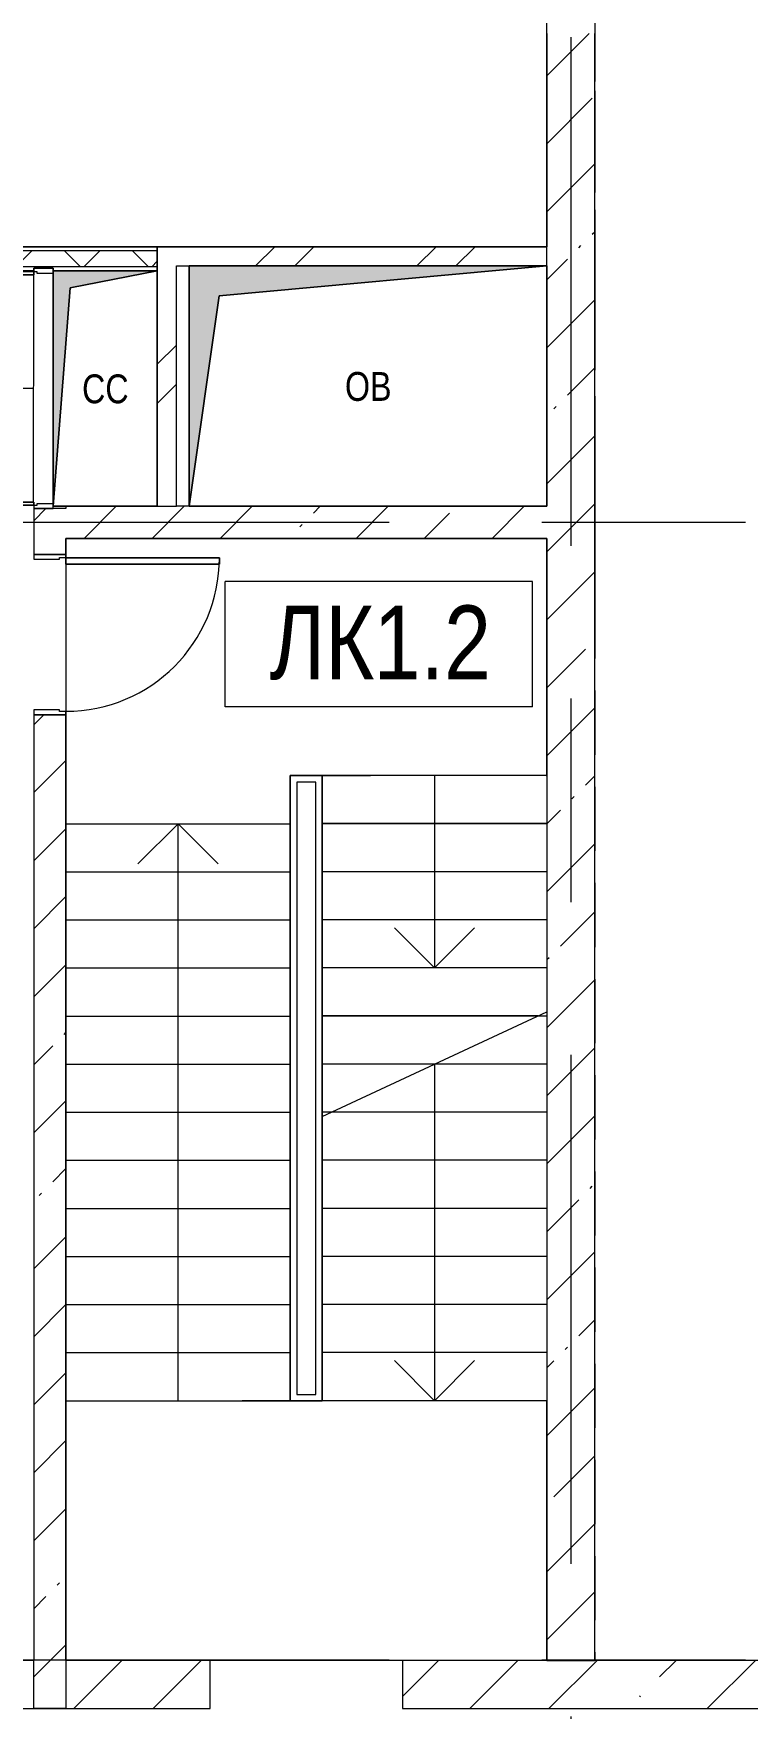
# Model space of a CAD drawing. Header units: millimetres. Extents: x 48966 to 155647, y -43515 to 30475.
# Drawn here: x 88580 to 93034, y -31683 to -21233 of the extents above; entities that cross this region are included whole.
import ezdxf

# ---------------------------------------------------------------- set-up
doc = ezdxf.new("R2010")
doc.units = ezdxf.units.MM
for name, pattern in [('Dashed2', [952.5, 635, -317.5]), ('IMPORT-01 Штриховая _2 мм_', [600, 400, -200]), ('Осевые', [6350, 1270, -952.5, 3175, -952.5])]:
    doc.linetypes.add(name, pattern=pattern)
for name, color, linetype, lineweight in [('_Разделитель помещений_', 7, 'IMPORT-01 Штриховая _2 мм_', 9), ('Двери', 7, 'Continuous', 9), ('Каркас_Импост', 7, 'Continuous', 9), ('Контуры', 7, 'Continuous', 9), ('Линии подступенков-1', 7, 'Continuous', 9), ('Линии свеса', 7, 'Continuous', 9), ('Марки вырезов', 7, 'Continuous', 9), ('Марки помещений', 7, 'Continuous', 9), ('Обобщенные модели', 7, 'Continuous', 9), ('Общие ребра', 7, 'Continuous', 9), ('Оси-2', 7, 'Осевые', 9), ('Панель', 7, 'Continuous', 9), ('Перекрытия', 7, 'Continuous', 9), ('Стены-1', 7, 'Continuous', 18), ('Стрелки вверх', 7, 'Continuous', 9), ('Типовые аннотации', 7, 'Continuous', 9), ('Черная _1 сплошная', 7, 'Continuous', 9), ('Штриховка разреза-2', 7, 'Continuous', 9), ('Элементы узлов', 7, 'Continuous', 9), ('Элементы узлов-1', 7, 'Continuous', 5)]:
    doc.layers.add(name, color=color, linetype=linetype, lineweight=lineweight)
doc.layers.add('Обобщенные модели-2', color=7, linetype='Continuous', lineweight=9, true_color=0xffbc79)
doc.layers.add('Перекрытия-1', color=253, linetype='Dashed2', lineweight=9, true_color=0x828282)
doc.styles.add('Arial', font='Arial.ttf', dxfattribs={"width": 0.8, "height": 180})
doc.styles.add('Arial Narrow_1', font='Arial Narrow.ttf', dxfattribs={"height": 460})
pattern_1 = [(45, (0, 0), (-424.264, 424.264), [600, -100, 20, -100]), (45, (0, 424), (-424.264, 424.264), [])]
pattern_2 = [(45, (0, 0), (-502.8943, 502.8943), []), (45, (0, 762), (-502.8943, 502.8943), [])]

# ---------------------------------------------------------------- blocks, each defined once
blk = doc.blocks.new('Дверь - Двупольная_без ручек - ДТ1 21-15-6125725-План 2-го этажа на отм_ 0_000')
at = {"layer": 'Двери'}
for p, q in [((-709, 789), (-729, 789)), ((-729, 789), (-729, 60)), ((-709, 60), (-709, 789)), ((709, 60), (709, 789)), ((709, 789), (729, 789)), ((729, 789), (729, 60)), ((-729, 60), (-709, 60)), ((729, 60), (709, 60))]:
    blk.add_line(p, q, dxfattribs=at)
for centre, start, end in [((-729, 60), 360, 90), ((729, 60), 90, 180)]:
    blk.add_arc(centre, 729, start, end, dxfattribs=at)
at = {"layer": 'Каркас_Импост'}
for p, q in [((-730, 60), (-750, 60)), ((-750, 60), (-750, -60)), ((-730, 40), (-730, 60)), ((-720, 40), (-730, 40)), ((-720, -60), (-720, 40)), ((730, 40), (720, 40)), ((720, 40), (720, -60)), ((750, 60), (730, 60)), ((730, 60), (730, 40)), ((750, -60), (750, 60)), ((-750, -60), (-720, -60)), ((720, -60), (750, -60))]:
    blk.add_line(p, q, dxfattribs=at)
at = {"layer": 'Панель'}
for p, q in [((-729, 789), (-709, 789)), ((-729, 60), (-729, 789)), ((-709, 789), (-709, 60)), ((709, 789), (709, 60)), ((729, 789), (709, 789)), ((729, 60), (729, 789)), ((-709, 60), (-729, 60)), ((709, 60), (729, 60))]:
    blk.add_line(p, q, dxfattribs=at)
blk = doc.blocks.new('Дверь - Однопольная - ДВ1_21х10-6240598-План 2-го этажа на отм_ 0_000')
at = {"layer": 'Двери'}
for p, q in [((-439, 1058), (-479, 1058)), ((-479, 1058), (-479, 100)), ((-439, 100), (-439, 1058)), ((-479, 100), (-439, 100))]:
    blk.add_line(p, q, dxfattribs=at)
blk.add_arc((-479, 100), 958, 360, 90, dxfattribs=at)
at = {"layer": 'Каркас_Импост'}
for p, q in [((-480, 100), (-500, 100)), ((-500, 100), (-500, -100)), ((-480, 60), (-480, 100)), ((-470, 60), (-480, 60)), ((-470, -100), (-470, 60)), ((480, 60), (470, 60)), ((470, 60), (470, -100)), ((500, 100), (480, 100)), ((480, 100), (480, 60)), ((500, -100), (500, 100)), ((-500, -100), (-470, -100)), ((470, -100), (500, -100))]:
    blk.add_line(p, q, dxfattribs=at)
at = {"layer": 'Панель'}
for p, q in [((-479, 1058), (-439, 1058)), ((-479, 100), (-479, 1058)), ((-439, 1058), (-439, 100)), ((-439, 100), (-479, 100))]:
    blk.add_line(p, q, dxfattribs=at)
blk = doc.blocks.new('170_ОтверстиеПрямоугольноеВертикальное - 170_ОтверстиеПрямоугольноеВертикальное-5689122-План 2-го этажа на отм_ 0_000')
at = {"layer": 'Обобщенные модели'}
for p, q in [((-1115, -750), (-1115, 750)), ((-1115, 750), (1115, 750)), ((1115, 750), (1115, -750)), ((1115, -750), (-1115, -750))]:
    blk.add_line(p, q, dxfattribs=at)
blk = doc.blocks.new('170_ОтверстиеПрямоугольноеВертикальное - 170_ОтверстиеПрямоугольноеВертикальное-5689124-План 2-го этажа на отм_ 0_000')
at = {"layer": 'Обобщенные модели'}
for p, q in [((-325, -735), (-325, 735)), ((-325, 735), (325, 735)), ((325, 735), (325, -735)), ((325, -735), (-325, -735))]:
    blk.add_line(p, q, dxfattribs=at)
blk = doc.blocks.new('Марка помещения_Р - Марка помещения-4575829-План 2-го этажа на отм_ 0_000')
at = {"layer": 'Марки помещений'}
for p, q in [((-4.79375, -1.95625), (-4.79375, 1.95625)), ((4.79375, 1.95625), (-4.79375, 1.95625)), ((4.79375, -1.95625), (4.79375, 1.95625)), ((4.79375, -1.95625), (-4.79375, -1.95625))]:
    blk.add_line(p, q, dxfattribs=at)

msp = doc.modelspace()

# ---------------------------------------------------------------- hatches: boundary and pattern name
at = {"layer": 'Штриховка разреза-2'}
h = msp.add_hatch(dxfattribs=at)
h.set_pattern_fill('FP_1', color=256, style=0, pattern_type=2)
h.set_pattern_definition(pattern_1)
h.paths.add_polyline_path([(91781.6, -31383.4), (92081.6, -31383.4), (92081.6, -21232.9), (91781.6, -21232.9), (91781.6, -31009.9)], flags=0)
h.paths.add_polyline_path([(91781.6, -19732.9), (92081.6, -19732.9), (92079.6, -18732.9), (91781.6, -18732.9), (91781.6, -19420.6)], flags=0)
h = msp.add_hatch(dxfattribs=at)
h.set_pattern_fill('FP_2', color=256, style=0, pattern_type=2)
h.set_pattern_definition(pattern_2)
h.paths.add_polyline_path([(89471.6, -22682.9), (91781.6, -22682.9), (91781.6, -22562.9), (89351.6, -22562.9), (89351.6, -22682.9)], flags=0)
h = msp.add_hatch(dxfattribs=at)
h.set_pattern_fill('FP_3', color=256, style=0, pattern_type=2)
h.set_pattern_definition([(45, (0, 0), (-212.132, 212.132), []), (135, (0, 0), (-212.132, -212.132), [])])
h.paths.add_polyline_path([(85751.6, -22687.9), (89351.6, -22687.9), (89351.6, -22587.9), (85751.6, -22587.9)], flags=0)
h = msp.add_hatch(dxfattribs=at)
h.set_pattern_fill('FP_2', color=256, style=0, pattern_type=2)
h.set_pattern_definition(pattern_2)
h.paths.add_polyline_path([(89351.6, -24182.9), (89471.6, -24182.9), (89471.6, -22682.9), (89351.6, -22682.9), (89351.6, -24056.3)], flags=0)
h = msp.add_hatch(dxfattribs=at)
h.set_pattern_fill('FP_1', color=256, style=0, pattern_type=2)
h.set_pattern_definition(pattern_1)
h.paths.add_polyline_path([(88781.6, -31682.9), (88781.6, -25482.9), (88581.6, -25482.9), (88581.6, -31682.9)], flags=0)
h.paths.add_polyline_path([(88781.6, -24482.9), (88781.6, -24197.3), (88581.6, -24197.3), (88581.6, -24482.9)], flags=0)
h = msp.add_hatch(dxfattribs=at)
h.set_pattern_fill('FP_1', color=256, style=0, pattern_type=2)
h.set_pattern_definition(pattern_1)
h.paths.add_polyline_path([(89192.9, -24382.9), (91781.6, -24382.9), (91781.6, -24182.9), (88781.6, -24182.9), (88781.6, -24382.9)], flags=0)
h = msp.add_hatch(dxfattribs=at)
h.set_pattern_fill('FP_34', color=256, style=0, pattern_type=2)
h.set_pattern_definition([(50, (0, 0), (1457.472, -127.512), [152.4, -1676.4]), (355, (0, 0), (-281.942, 1528.454), [121.92, -1341.12]), (100.451, (121.5, -10.6), (1175.541, 1400.933), [129.52, -1424.72]), (46.184, (0, 406.4), (2168.632, -336.342), [228.6, -2514.6]), (96.636, (180.7, 378.4), (1899.22, 1979.42), [194.28, -2137.08]), (351.184, (0, 406.4), (1899.24, 1979.4), [182.88, -2011.68]), (21, (203.2, 304.8), (1212.915, -818.121), [152.4, -1676.4]), (326, (203.2, 304.8), (494.417, 1473.504), [121.92, -1341.12]), (71.451, (304.3, 236.6), (1707.337, 655.37), [129.52, -1424.72]), (37.5, (0, 0), (24.7094, 676.4402), [67.056, -1257.808, 67.056, -1294.384, -1346.2]), (37.5, (0, 0), (24.7094, 676.4402), [-2686.304, 67.056, -1279.144]), (7.5, (0, 0), (534.558, 801.444), [67.056, -709.168, 67.056, -1227.328, -513.08]), (7.5, (0, 0), (534.558, 801.444), [-2070.608, 67.056, -446.024]), (327.5, (-453.14, 0), (1084.7275, -45.8312), [67.056, -440.944, 67.056, -1517.904, -2103.12]), (327.5, (-453.14, 0), (1084.7275, -45.8312), [-2092.96, 67.056, -2036.064]), (317.5, (-656.3, 0), (1185.035, 203.414), [67.056, -593.344, 67.056, -985.52, -1493.52]), (317.5, (-656.3, 0), (1185.035, 203.414), [-1712.976, 67.056, -1426.464])])
h.paths.add_polyline_path([(87881.6, -31683.4), (88581.6, -31682.9), (88581.6, -31383.4), (87881.6, -31383.4)], flags=0)
h.paths.add_polyline_path([(86031.6, -31683.4), (86681.6, -31683.4), (86681.6, -31383.4), (86031.6, -31383.4)], flags=0)
h = msp.add_hatch(dxfattribs=at)
h.set_pattern_fill('FP_4', color=256, style=0, pattern_type=2)
h.set_pattern_definition([(45, (0, 0), (-493.914, 493.914), []), (45, (493.9, 0), (-493.914, 493.914), [873.125, -174.625, 6.706, -167.919])])
h.paths.add_polyline_path([(88781.6, -31683.4), (89681.6, -31683.4), (89681.6, -31383.4), (88781.6, -31383.4), (88781.6, -31682.9)], flags=0)
h.paths.add_polyline_path([(99079.4, -31683.4), (104831.6, -31682.9), (104831.6, -31383.4), (90881.6, -31383.4), (90881.6, -31683.4), (92488.4, -31683.4)], flags=0)
at = {"layer": 'Элементы узлов-1'}
for points in [[(88701.6, -24182.9), (88807.6, -22818.9), (89351.6, -22712.9), (88701.6, -22712.9), (88701.6, -24056.3)], [(89551.6, -24182.9), (89738.1, -22869.4), (91781.6, -22682.9), (89551.6, -22682.9), (89551.6, -24056.3)]]:
    msp.add_hatch(color=256, dxfattribs=at).paths.add_polyline_path(points, flags=0)

# ---------------------------------------------------------------- linework, layer by layer
at = {"layer": '_Разделитель помещений_'}
msp.add_line((92081.6, -18732.9), (92081.6, -31383.4), dxfattribs=at)
at = {"layer": 'Контуры'}
for p, q in [((88781.6, -24382.9), (88781.6, -26162.9)), ((91781.6, -24382.9), (88781.6, -24382.9)), ((88781.6, -24382.9), (88781.6, -26162.9)), ((91781.6, -24382.9), (88781.6, -24382.9)), ((88781.6, -24382.9), (88781.6, -25562.9)), ((91781.6, -24382.9), (88781.6, -24382.9)), ((88781.6, -24382.9), (88781.6, -25862.9)), ((91781.6, -24382.9), (88781.6, -24382.9)), ((91781.6, -25862.8), (91781.6, -24382.9)), ((91781.6, -25862.9), (91781.6, -24382.9)), ((91781.6, -25866.2), (91781.6, -24382.9)), ((91781.6, -25862.9), (91781.6, -24382.9)), ((88781.6, -29762.9), (88781.6, -25562.9)), ((88781.6, -29762.9), (88781.6, -25862.9)), ((90181.6, -25862.8), (90381.6, -25862.8)), ((90181.6, -26162.9), (90181.6, -25862.8)), ((90181.6, -25862.9), (90381.6, -25862.9)), ((90181.6, -25862.9), (90681.6, -25862.9)), ((91781.6, -25862.8), (90381.6, -25862.8)), ((90381.6, -25862.8), (90381.6, -27989.3)), ((91781.6, -25862.9), (90381.6, -25862.9)), ((90381.6, -25862.9), (90381.6, -29762.9)), ((91781.6, -25862.8), (91781.6, -27336.4)), ((91781.6, -25862.9), (91781.6, -29762.9)), ((91781.6, -25862.9), (91781.6, -29762.9)), ((91781.6, -25862.9), (91781.6, -29762.9)), ((91781.6, -25866.2), (91781.6, -29766.2)), ((88781.6, -26162.9), (90181.6, -26162.9)), ((88781.6, -26162.9), (89881.6, -26162.9)), ((88781.6, -29762.9), (88781.6, -26162.9)), ((88781.6, -29762.9), (88781.6, -26162.9)), ((90181.6, -29762.9), (90181.6, -26162.9)), ((88781.6, -29762.9), (88781.6, -31382.9)), ((88781.6, -29762.9), (88781.6, -31132.9)), ((88781.6, -29762.9), (88781.6, -31132.9)), ((88781.6, -29762.9), (88781.6, -31132.9)), ((88781.6, -29762.9), (90181.6, -29762.9)), ((88781.6, -29762.9), (89881.6, -29762.9)), ((88781.6, -29762.9), (89881.6, -29762.9)), ((88781.6, -29762.9), (89881.6, -29762.9)), ((90681.6, -29762.9), (89881.6, -29762.9)), ((90681.6, -29762.9), (89881.6, -29762.9)), ((90381.6, -29762.9), (90181.6, -29762.9)), ((91781.6, -31382.9), (91781.6, -29762.9)), ((91781.6, -31132.9), (91781.6, -29762.9)), ((91781.6, -31132.9), (91781.6, -29762.9)), ((91781.6, -31132.9), (91781.6, -29766.2)), ((88781.6, -31382.9), (91781.6, -31382.9))]:
    msp.add_line(p, q, dxfattribs=at)
at = {"layer": 'Линии подступенков-1'}
for p, q in [((91781.6, -25862.8), (90381.6, -25862.8)), ((91781.6, -25862.9), (90381.6, -25862.9)), ((88781.6, -26162.9), (90181.6, -26162.9)), ((88781.6, -26162.9), (89881.6, -26162.9)), ((88781.6, -26162.9), (89881.6, -26162.9)), ((88781.6, -26162.9), (89881.6, -26162.9)), ((91781.6, -26162.8), (90381.6, -26162.8)), ((91781.6, -26162.9), (90381.6, -26162.9)), ((88781.6, -26462.9), (90181.6, -26462.9)), ((88781.6, -26462.9), (89881.6, -26462.9)), ((88781.6, -26462.9), (89881.6, -26462.9)), ((88781.6, -26462.9), (89881.6, -26462.9)), ((91781.6, -26462.8), (90381.6, -26462.8)), ((91781.6, -26462.9), (90381.6, -26462.9)), ((88781.6, -26762.9), (90181.6, -26762.9)), ((88781.6, -26762.9), (89881.6, -26762.9)), ((88781.6, -26762.9), (89881.6, -26762.9)), ((88781.6, -26762.9), (89881.6, -26762.9)), ((91781.6, -26762.8), (90381.6, -26762.8)), ((91781.6, -26762.9), (90381.6, -26762.9)), ((88781.6, -27062.9), (90181.6, -27062.9)), ((88781.6, -27062.9), (89881.6, -27062.9)), ((88781.6, -27062.9), (89881.6, -27062.9)), ((88781.6, -27062.9), (89881.6, -27062.9)), ((91781.6, -27062.8), (90381.6, -27062.8)), ((91781.6, -27062.9), (90381.6, -27062.9)), ((88781.6, -27362.9), (90181.6, -27362.9)), ((88781.6, -27362.9), (89881.6, -27362.9)), ((88781.6, -27362.9), (89881.6, -27362.9)), ((88781.6, -27362.9), (89881.6, -27362.9)), ((91725, -27362.8), (90381.6, -27362.8)), ((91781.6, -27362.9), (90381.6, -27362.9)), ((88781.6, -27662.9), (90181.6, -27662.9)), ((88781.6, -27662.9), (89881.6, -27662.9)), ((88781.6, -27662.9), (89881.6, -27662.9)), ((88781.6, -27662.9), (89881.6, -27662.9)), ((91081.6, -27662.8), (90381.6, -27662.8)), ((91781.6, -27662.9), (90381.6, -27662.9)), ((88781.6, -27962.9), (90181.6, -27962.9)), ((88781.6, -27962.9), (89881.6, -27962.9)), ((88781.6, -27962.9), (89881.6, -27962.9)), ((88781.6, -27962.9), (89881.6, -27962.9)), ((90438.3, -27962.8), (90381.6, -27962.8)), ((91781.6, -27962.9), (90381.6, -27962.9)), ((88781.6, -28262.9), (90181.6, -28262.9)), ((88781.6, -28262.9), (89881.6, -28262.9)), ((88781.6, -28262.9), (89881.6, -28262.9)), ((88781.6, -28262.9), (89881.6, -28262.9)), ((91781.6, -28262.9), (90381.6, -28262.9)), ((88781.6, -28562.9), (90181.6, -28562.9)), ((88781.6, -28562.9), (89881.6, -28562.9)), ((88781.6, -28562.9), (89881.6, -28562.9)), ((88781.6, -28562.9), (89881.6, -28562.9)), ((91781.6, -28562.9), (90381.6, -28562.9)), ((88781.6, -28862.9), (90181.6, -28862.9)), ((88781.6, -28862.9), (89881.6, -28862.9)), ((88781.6, -28862.9), (89881.6, -28862.9)), ((88781.6, -28862.9), (89881.6, -28862.9)), ((91781.6, -28862.9), (90381.6, -28862.9)), ((88781.6, -29162.9), (90181.6, -29162.9)), ((88781.6, -29162.9), (89881.6, -29162.9)), ((88781.6, -29162.9), (89881.6, -29162.9)), ((88781.6, -29162.9), (89881.6, -29162.9)), ((91781.6, -29162.9), (90381.6, -29162.9)), ((88781.6, -29462.9), (90181.6, -29462.9)), ((88781.6, -29462.9), (89881.6, -29462.9)), ((88781.6, -29462.9), (89881.6, -29462.9)), ((88781.6, -29462.9), (89881.6, -29462.9)), ((91781.6, -29462.9), (90381.6, -29462.9)), ((88781.6, -29762.9), (90181.6, -29762.9)), ((88781.6, -29762.9), (89881.6, -29762.9)), ((88781.6, -29762.9), (89881.6, -29762.9)), ((88781.6, -29762.9), (89881.6, -29762.9)), ((91781.6, -29762.9), (90381.6, -29762.9))]:
    msp.add_line(p, q, dxfattribs=at)
at = {"layer": 'Линии свеса'}
for p, q in [((88781.6, -26162.9), (89881.6, -26162.9)), ((88781.6, -26162.9), (89881.6, -26162.9)), ((91781.6, -26162.8), (90381.6, -26162.8)), ((91781.6, -26162.9), (90381.6, -26162.9)), ((88781.6, -26462.9), (90181.6, -26462.9)), ((88781.6, -26462.9), (89881.6, -26462.9)), ((88781.6, -26462.9), (89881.6, -26462.9)), ((88781.6, -26462.9), (89881.6, -26462.9)), ((91781.6, -26462.8), (90381.6, -26462.8)), ((91781.6, -26462.9), (90381.6, -26462.9)), ((88781.6, -26762.9), (90181.6, -26762.9)), ((88781.6, -26762.9), (89881.6, -26762.9)), ((88781.6, -26762.9), (89881.6, -26762.9)), ((88781.6, -26762.9), (89881.6, -26762.9)), ((91781.6, -26762.8), (90381.6, -26762.8)), ((91781.6, -26762.9), (90381.6, -26762.9)), ((88781.6, -27062.9), (90181.6, -27062.9)), ((88781.6, -27062.9), (89881.6, -27062.9)), ((88781.6, -27062.9), (89881.6, -27062.9)), ((88781.6, -27062.9), (89881.6, -27062.9)), ((91781.6, -27062.8), (90381.6, -27062.8)), ((91781.6, -27062.9), (90381.6, -27062.9)), ((88781.6, -27362.9), (90181.6, -27362.9)), ((88781.6, -27362.9), (89881.6, -27362.9)), ((88781.6, -27362.9), (89881.6, -27362.9)), ((88781.6, -27362.9), (89881.6, -27362.9)), ((91725, -27362.8), (90381.6, -27362.8)), ((91781.6, -27362.9), (90381.6, -27362.9)), ((88781.6, -27662.9), (90181.6, -27662.9)), ((88781.6, -27662.9), (89881.6, -27662.9)), ((88781.6, -27662.9), (89881.6, -27662.9)), ((88781.6, -27662.9), (89881.6, -27662.9)), ((91081.6, -27662.8), (90381.6, -27662.8)), ((91781.6, -27662.9), (90381.6, -27662.9)), ((88781.6, -27962.9), (90181.6, -27962.9)), ((88781.6, -27962.9), (89881.6, -27962.9)), ((88781.6, -27962.9), (89881.6, -27962.9)), ((88781.6, -27962.9), (89881.6, -27962.9)), ((90438.3, -27962.8), (90381.6, -27962.8)), ((91781.6, -27962.9), (90381.6, -27962.9)), ((88781.6, -28262.9), (90181.6, -28262.9)), ((88781.6, -28262.9), (89881.6, -28262.9)), ((88781.6, -28262.9), (89881.6, -28262.9)), ((88781.6, -28262.9), (89881.6, -28262.9)), ((91781.6, -28262.9), (90381.6, -28262.9)), ((88781.6, -28562.9), (90181.6, -28562.9)), ((88781.6, -28562.9), (89881.6, -28562.9)), ((88781.6, -28562.9), (89881.6, -28562.9)), ((88781.6, -28562.9), (89881.6, -28562.9)), ((91781.6, -28562.9), (90381.6, -28562.9)), ((88781.6, -28862.9), (90181.6, -28862.9)), ((88781.6, -28862.9), (89881.6, -28862.9)), ((88781.6, -28862.9), (89881.6, -28862.9)), ((88781.6, -28862.9), (89881.6, -28862.9)), ((91781.6, -28862.9), (90381.6, -28862.9)), ((88781.6, -29162.9), (90181.6, -29162.9)), ((88781.6, -29162.9), (89881.6, -29162.9)), ((88781.6, -29162.9), (89881.6, -29162.9)), ((88781.6, -29162.9), (89881.6, -29162.9)), ((91781.6, -29162.9), (90381.6, -29162.9)), ((88781.6, -29462.9), (90181.6, -29462.9)), ((88781.6, -29462.9), (89881.6, -29462.9)), ((88781.6, -29462.9), (89881.6, -29462.9)), ((88781.6, -29462.9), (89881.6, -29462.9)), ((91781.6, -29462.9), (90381.6, -29462.9))]:
    msp.add_line(p, q, dxfattribs=at)
at = {"layer": 'Марки вырезов'}
msp.add_line((90381.6, -27989.3), (91781.6, -27336.4), dxfattribs=at)
at = {"layer": 'Обобщенные модели-2'}
for p, q in [((89351.6, -22712.9), (88701.6, -22712.9)), ((88701.6, -22712.9), (88701.6, -24182.9)), ((89351.6, -24182.9), (89351.6, -22712.9)), ((91781.6, -22682.9), (89551.6, -22682.9)), ((89551.6, -22682.9), (89551.6, -24182.9)), ((91781.6, -24182.9), (91781.6, -22682.9)), ((88701.6, -24182.9), (89351.6, -24182.9)), ((89551.6, -24182.9), (91781.6, -24182.9))]:
    msp.add_line(p, q, dxfattribs=at)
at = {"layer": 'Общие ребра'}
for p, q in [((91781.6, -21232.9), (91781.6, -22557.9)), ((92081.6, -31383.4), (92081.6, -21232.9)), ((91781.6, -22682.9), (91781.6, -22562.9)), ((89351.6, -22587.9), (85751.6, -22587.9)), ((89351.6, -22687.9), (85751.6, -22687.9)), ((88581.6, -24197.3), (88581.6, -24482.9)), ((89351.6, -24182.9), (89471.6, -24182.9)), ((88781.6, -24482.9), (88781.6, -24392.9)), ((88581.6, -25482.9), (88581.6, -31381.4)), ((88781.6, -31382.9), (88781.6, -25482.9)), ((88581.6, -31682.9), (88581.6, -31383.4)), ((88781.6, -31383.4), (88781.6, -31682.9)), ((91781.6, -31383.4), (92081.6, -31383.4)), ((104181.6, -31383.4), (92083.6, -31383.4))]:
    msp.add_line(p, q, dxfattribs=at)
at = {"layer": 'Оси-2'}
for p, q in [((91931.6, 25417.1), (91931.6, -41737.8)), ((150171.6, -24282.9), (50565.6, -24282.9)), ((150171.6, -31382.9), (50565.6, -31382.9))]:
    msp.add_line(p, q, dxfattribs=at)
at = {"layer": 'Перекрытия'}
for p, q in [((91781.6, -22562.9), (91781.6, -19332.9)), ((84911.6, -22562.9), (91781.6, -22562.9)), ((88581.6, -22712.9), (85751.6, -22712.9)), ((88580, -24156.3), (88581.6, -22712.9)), ((88781.6, -24382.9), (88781.6, -31682.9)), ((90381.6, -24382.9), (88781.6, -24382.9)), ((91781.6, -24382.9), (90381.6, -24382.9)), ((92081.6, -31382.9), (104181.6, -31382.9)), ((88781.6, -31682.9), (88581.6, -31682.9))]:
    msp.add_line(p, q, dxfattribs=at)
at = {"layer": 'Перекрытия-1'}
msp.add_line((92081.6, -18732.9), (92081.6, -25632.9), dxfattribs=at)
at = {"layer": 'Стены-1'}
for p, q in [((89351.6, -22562.9), (85751.6, -22562.9)), ((89351.6, -22712.9), (89351.6, -22562.9)), ((91781.6, -22562.9), (89351.6, -22562.9)), ((89351.6, -22562.9), (89351.6, -22682.9)), ((91781.6, -22557.9), (91781.6, -22562.9)), ((85751.6, -22712.9), (88581.6, -22712.9)), ((88581.6, -22712.9), (88581.6, -22697.3)), ((88581.6, -22697.3), (88701.6, -22697.3)), ((88701.6, -22697.3), (88701.6, -22712.9)), ((88701.6, -22712.9), (89351.6, -22712.9)), ((89351.6, -22682.9), (89351.6, -24182.9)), ((89471.6, -24182.9), (89471.6, -22682.9)), ((89471.6, -22682.9), (91781.6, -22682.9)), ((91781.6, -22682.9), (91781.6, -24182.9)), ((88781.6, -24197.3), (88581.6, -24197.3)), ((89351.6, -24182.9), (88781.6, -24182.9)), ((88781.6, -24182.9), (88781.6, -24197.3)), ((91781.6, -24182.9), (89471.6, -24182.9)), ((88781.6, -24382.9), (91781.6, -24382.9)), ((88781.6, -24392.9), (88781.6, -24382.9)), ((91781.6, -24382.9), (91781.6, -31383.4)), ((88581.6, -24482.9), (88781.6, -24482.9)), ((88781.6, -25482.9), (88581.6, -25482.9)), ((88581.6, -31383.4), (87881.6, -31383.4)), ((88581.6, -31381.4), (88581.6, -31383.4)), ((88781.6, -31383.4), (88781.6, -31382.9)), ((89681.6, -31383.4), (88781.6, -31383.4)), ((89681.6, -31683.4), (89681.6, -31383.4)), ((91781.6, -31383.4), (90881.6, -31383.4)), ((90881.6, -31383.4), (90881.6, -31683.4)), ((92083.6, -31383.4), (92081.6, -31383.4)), ((87881.6, -31683.4), (88581.6, -31683.4)), ((88581.6, -31682.9), (88781.6, -31682.9)), ((88581.6, -31683.4), (88581.6, -31682.9)), ((88781.6, -31682.9), (88781.6, -31683.4)), ((88781.6, -31683.4), (89681.6, -31683.4)), ((90881.6, -31683.4), (104831.6, -31683.4))]:
    msp.add_line(p, q, dxfattribs=at)
at = {"layer": 'Стрелки вверх'}
for p, q in [((91081.6, -25862.8), (91081.6, -26162.8)), ((89481.6, -26162.9), (89231.6, -26412.9)), ((89481.6, -26462.9), (89481.6, -26162.9)), ((89481.6, -26162.9), (89731.6, -26412.9)), ((91081.6, -26162.8), (91081.6, -26462.8)), ((89481.6, -26762.9), (89481.6, -26462.9)), ((91081.6, -26462.8), (91081.6, -26762.8)), ((89481.6, -27062.9), (89481.6, -26762.9)), ((91081.6, -27062.8), (90831.6, -26812.8)), ((91081.6, -26762.8), (91081.6, -27062.8)), ((91081.6, -27062.8), (91331.6, -26812.8)), ((89481.6, -27362.9), (89481.6, -27062.9)), ((89481.6, -27662.9), (89481.6, -27362.9)), ((89481.6, -27962.9), (89481.6, -27662.9)), ((91081.6, -27662.9), (91081.6, -27962.9)), ((89481.6, -28262.9), (89481.6, -27962.9)), ((91081.6, -27962.9), (91081.6, -28262.9)), ((89481.6, -28562.9), (89481.6, -28262.9)), ((91081.6, -28262.9), (91081.6, -28562.9)), ((89481.6, -28862.9), (89481.6, -28562.9)), ((91081.6, -28562.9), (91081.6, -28862.9)), ((89481.6, -29162.9), (89481.6, -28862.9)), ((91081.6, -28862.9), (91081.6, -29162.9)), ((89481.6, -29462.9), (89481.6, -29162.9)), ((91081.6, -29162.9), (91081.6, -29462.9)), ((89481.6, -29762.9), (89481.6, -29462.9)), ((91081.6, -29462.9), (91081.6, -29762.9)), ((91081.6, -29762.9), (90831.6, -29512.9)), ((91081.6, -29762.9), (91331.6, -29512.9))]:
    msp.add_line(p, q, dxfattribs=at)
at = {"layer": 'Черная _1 сплошная'}
for p, q in [((90181.6, -25862.9), (90181.6, -29763.7)), ((90381.6, -25862.9), (90181.6, -25862.9)), ((90341.6, -25902.9), (90221.6, -25902.9)), ((90221.6, -25902.9), (90221.6, -29723.7)), ((90341.6, -29723.7), (90341.6, -25902.9)), ((90381.6, -29763.7), (90381.6, -25862.9)), ((90181.6, -29763.7), (90381.6, -29763.7)), ((90221.6, -29723.7), (90341.6, -29723.7))]:
    msp.add_line(p, q, dxfattribs=at)
at = {"layer": 'Элементы узлов'}
for p, q in [((89351.6, -22712.9), (88701.6, -22712.9)), ((88701.6, -22712.9), (88701.6, -24182.9)), ((89351.6, -22712.9), (88807.6, -22818.9)), ((88807.6, -22818.9), (89351.6, -22712.9)), ((89351.6, -24182.9), (89351.6, -22712.9)), ((91781.6, -22682.9), (89551.6, -22682.9)), ((89551.6, -22682.9), (89551.6, -24182.9)), ((91781.6, -22682.9), (89738.1, -22869.4)), ((89738.1, -22869.4), (91781.6, -22682.9)), ((91781.6, -24182.9), (91781.6, -22682.9)), ((88807.6, -22818.9), (88701.6, -24182.9)), ((88701.6, -24182.9), (88807.6, -22818.9)), ((89738.1, -22869.4), (89551.6, -24182.9)), ((89551.6, -24182.9), (89738.1, -22869.4)), ((88701.6, -24182.9), (89351.6, -24182.9)), ((89551.6, -24182.9), (91781.6, -24182.9))]:
    msp.add_line(p, q, dxfattribs=at)

# ---------------------------------------------------------------- block references
at = {"layer": 'Двери'}
for name, p, rotation in [('Дверь - Двупольная_без ручек - ДТ1 21-15-6125725-План 2-го этажа на отм_ 0_000', (88641.6, -23447.3), 90), ('Дверь - Однопольная - ДВ1_21х10-6240598-План 2-го этажа на отм_ 0_000', (88681.6, -24982.9), 269.9999999999998)]:
    msp.add_blockref(name, p, dxfattribs=dict(at, rotation=rotation))
at = {"layer": 'Марки помещений', "xscale": 199.9999999999999, "yscale": 199.9999999999999, "zscale": 199.9999999999999}
msp.add_blockref('Марка помещения_Р - Марка помещения-4575829-План 2-го этажа на отм_ 0_000', (90733.9, -25043.6), dxfattribs=at)
at = {"layer": 'Элементы узлов'}
for name, p in [('170_ОтверстиеПрямоугольноеВертикальное - 170_ОтверстиеПрямоугольноеВертикальное-5689124-План 2-го этажа на отм_ 0_000', (89026.6, -23447.9)), ('170_ОтверстиеПрямоугольноеВертикальное - 170_ОтверстиеПрямоугольноеВертикальное-5689122-План 2-го этажа на отм_ 0_000', (90666.6, -23432.9))]:
    msp.add_blockref(name, p, dxfattribs=at)

# ---------------------------------------------------------------- texts
at = {"layer": 'Марки помещений', "char_height": 460, "attachment_point": 1, "style": 'Arial Narrow_1'}
for s, insert, width in [('ЛК', (90053.1, -24801.8), 785.654), ('1.2', (90701.3, -24801.8), 881.856)]:
    msp.add_mtext(s, dxfattribs=dict(at, insert=insert, width=width))
at = {"layer": 'Типовые аннотации', "char_height": 180, "width": 359.156, "attachment_point": 1, "style": 'Arial'}
for s, insert in [('СС', (88882.8, -23359.9)), ('СС', (88882.8, -23359.9)), ('ОВ', (90522.8, -23344.9)), ('ОВ', (90522.8, -23344.9))]:
    msp.add_mtext(s, dxfattribs=dict(at, insert=insert))

doc.saveas('drawing.dxf')
